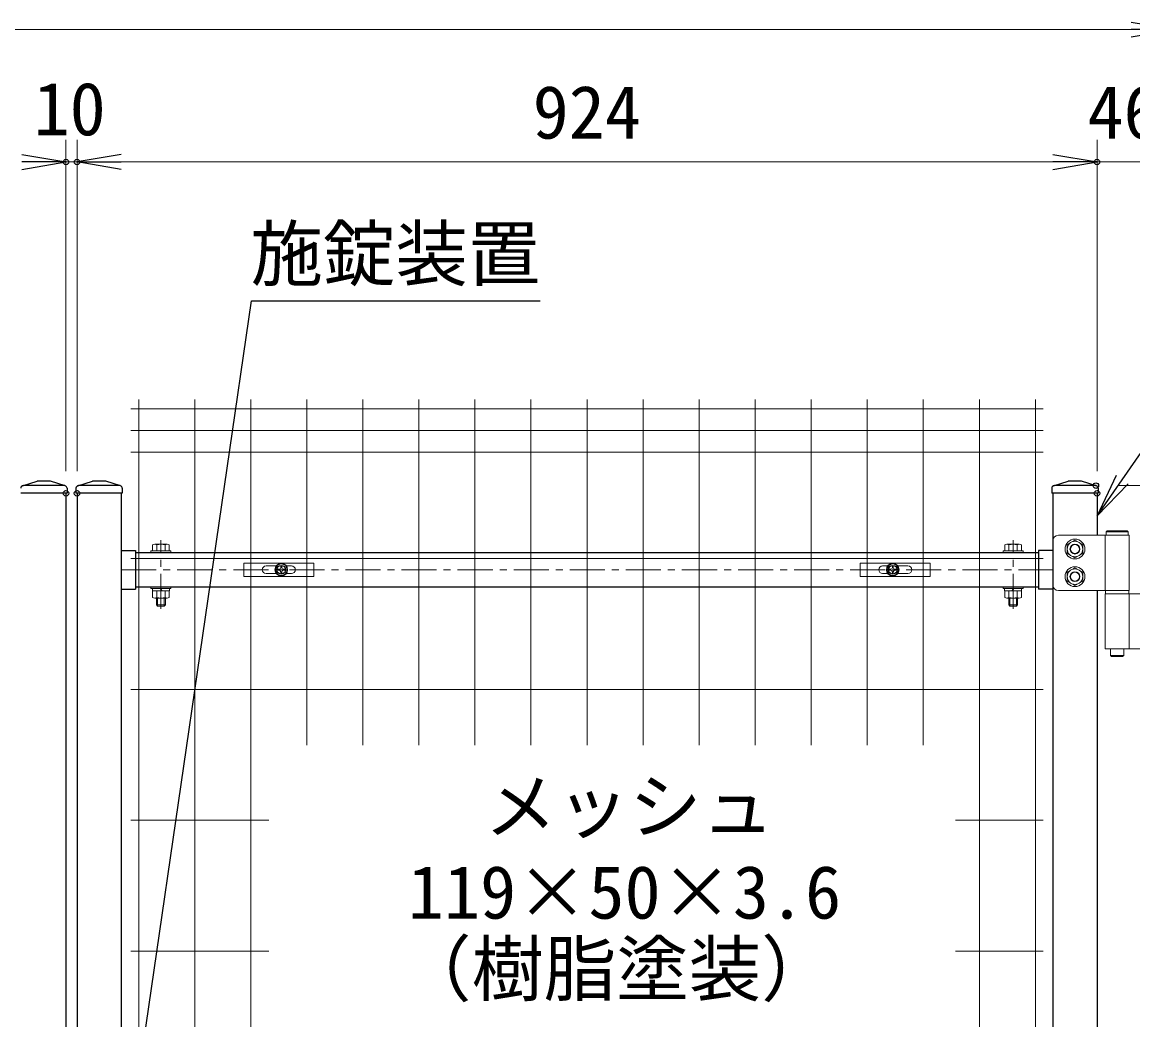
# Model space of a CAD drawing. Units: millimetres, scale not verified. Extents: x -4200 to 4200, y -2970 to 2970.
# Drawn here: x 1286 to 2292, y 831 to 1735 of the extents above; entities that cross this region are included whole.
import ezdxf
from ezdxf.enums import TextEntityAlignment as Align

# ---------------------------------------------------------------- set-up
doc = ezdxf.new("R2010")
doc.units = ezdxf.units.MM
doc.header["$LTSCALE"] = 10
doc.header["$PDMODE"] = 32
doc.header["$PDSIZE"] = 5
doc.linetypes.add('USER1', pattern=[50.8, 31.75, -6.35, 6.35, -6.35])
for name, color, linetype, lineweight in [('0-1_D-STR3', 3, 'Continuous', 13), ('0-2_D-BMK', 2, 'USER1', 13), ('0-3_D-STR1', 1, 'Continuous', 25), ('0-6_D-STR-TXT', 7, 'Continuous', 25), ('0-7_D-STR-DIM', 7, 'Continuous', 13), ('0-8_0', 7, 'Continuous', 25), ('0-9_Defpoints', 6, 'Continuous', 25), ('0-B_D-STR2', 7, 'Continuous', 13)]:
    doc.layers.add(name, color=color, linetype=linetype, lineweight=lineweight)
doc.styles.add('ＭＳ ゴシック', font='')
doc.styles.get('ＭＳ ゴシック').set_extended_font_data('MS Gothic')

# ---------------------------------------------------------------- blocks, each defined once
blk = doc.blocks.new('_Open')
at = {"layer": '0-8_0'}
blk.add_line((-10, 1.667), (0, 0), dxfattribs=at)
blk.add_lwpolyline([(-10, -1.667), (0, 0), (-10, 0)], dxfattribs=at)
blk = doc.blocks.new('U7')
at = {"layer": '0-1_D-STR3'}
for p, q in [((18280, 18720), (18280, 18320)), ((18970, 18770), (18330, 18770)), ((18754, 18770), (18754, 18270)), ((18962, 18800), (18762, 18800)), ((18962, 18770), (18762, 18770)), ((18952, 18810), (18772, 18810)), ((18970, 18770), (18970, 18270)), ((10110, 18628.5), (10110, 18612.5)), ((10110, 18628.5), (10290, 18628.5)), ((10110, 18612.5), (10290, 18612.5)), ((10125, 18628.5), (10125, 18683)), ((10275, 18628.5), (10125, 18628.5)), ((10256.3, 18688.5), (10143.8, 18688.5)), ((10162.5, 18628.5), (10162.5, 18683)), ((10237.5, 18628.5), (10237.5, 18683)), ((10275, 18628.5), (10275, 18683)), ((10290, 18628.5), (10290, 18612.5)), ((17830, 18628.5), (17830, 18612.5)), ((18010, 18628.5), (17830, 18628.5)), ((18010, 18612.5), (17830, 18612.5)), ((17845, 18628.5), (17845, 18683)), ((17845, 18628.5), (17995, 18628.5)), ((17863.7, 18688.5), (17976.2, 18688.5)), ((17882.5, 18628.5), (17882.5, 18683)), ((17957.5, 18628.5), (17957.5, 18683)), ((17995, 18628.5), (17995, 18683)), ((18010, 18628.5), (18010, 18612.5)), ((10110, 18302.5), (10110, 18286.5)), ((10110, 18302.5), (10290, 18302.5)), ((10110, 18286.5), (10290, 18286.5)), ((10125, 18266.5), (10125, 18207)), ((10162.5, 18266.5), (10162.5, 18207)), ((10203.8, 18266.5), (10192.2, 18286.5)), ((10210.7, 18266.5), (10199.1, 18286.5)), ((10237.5, 18266.5), (10237.5, 18207)), ((10275, 18266.5), (10275, 18207)), ((10290, 18302.5), (10290, 18286.5)), ((17830, 18302.5), (17830, 18286.5)), ((18010, 18302.5), (17830, 18302.5)), ((18010, 18286.5), (17830, 18286.5)), ((17845, 18266.5), (17845, 18207)), ((17882.5, 18266.5), (17882.5, 18207)), ((17909.3, 18266.5), (17920.8, 18286.5)), ((17916.2, 18266.5), (17927.8, 18286.5)), ((17957.5, 18266.5), (17957.5, 18207)), ((17995, 18266.5), (17995, 18207)), ((18010, 18302.5), (18010, 18286.5)), ((18330, 18270), (18970, 18270)), ((18754, 18240), (19674, 18240)), ((18754, 18240), (18754, 17740)), ((18757, 18270), (18967, 18270)), ((18967, 18270), (18967, 18240)), ((18970, 18240), (18970, 17740)), ((10143.8, 18201.5), (10256.3, 18201.5)), ((10160, 18138.5), (10160, 18201.5)), ((10160, 18138.5), (10170, 18128.5)), ((10160, 18138.5), (10240, 18138.5)), ((10170, 18128.5), (10170, 18201.5)), ((10230, 18128.5), (10170, 18128.5)), ((10230, 18128.5), (10230, 18201.5)), ((10230, 18128.5), (10240, 18138.5)), ((10240, 18138.5), (10240, 18201.5)), ((17976.2, 18201.5), (17863.7, 18201.5)), ((17880, 18138.5), (17880, 18201.5)), ((17890, 18128.5), (17880, 18138.5)), ((17960, 18138.5), (17880, 18138.5)), ((17890, 18128.5), (17890, 18201.5)), ((17890, 18128.5), (17950, 18128.5)), ((17950, 18128.5), (17950, 18201.5)), ((17960, 18138.5), (17950, 18128.5)), ((17960, 18138.5), (17960, 18201.5)), ((19674, 17740), (18754, 17740)), ((18802, 17740), (18802, 17680)), ((18922, 17740), (18922, 17680)), ((18812, 17670), (18802, 17680)), ((18922, 17680), (18802, 17680)), ((18912, 17670), (18812, 17670)), ((18912, 17670), (18922, 17680))]:
    blk.add_line(p, q, dxfattribs=at)
for points in [[(18480, 18726), (18409.9, 18685.5), (18409.9, 18604.5), (18480, 18564), (18550.2, 18604.5), (18550.2, 18685.5)], [(18480, 18476), (18409.9, 18435.5), (18409.9, 18354.5), (18480, 18314), (18550.2, 18354.5), (18550.2, 18435.5)]]:
    blk.add_lwpolyline(points, close=True, dxfattribs=at)
for points in [[(18772, 18810), (18762, 18800), (18762, 18770)], [(18952, 18810), (18962, 18800), (18962, 18770)], [(10277, 18266.5), (10123, 18266.5), (10123, 18286.5)], [(10277, 18266.5), (10277, 18286.5), (10123, 18286.5)], [(17843, 18266.5), (17997, 18266.5), (17997, 18286.5)], [(17843, 18266.5), (17843, 18286.5), (17997, 18286.5)], [(18757, 18270), (18757, 18240), (18967, 18240)]]:
    blk.add_lwpolyline(points, dxfattribs=at)
for centre, radius in [((18480, 18645), 90), ((18480, 18645), 70.3), ((18480, 18645), 45), ((18480, 18645), 40), ((18480, 18395), 90), ((18480, 18395), 70.3), ((18480, 18395), 45), ((18480, 18395), 40)]:
    blk.add_circle(centre, radius, dxfattribs=at)
for centre, radius, start, end in [((18330, 18720), 50, 90, 180), ((10143.8, 18654), 34.5, 57.13278, 122.86722), ((10200, 18558.6), 129.9, 73.22135, 106.77865), ((10256.3, 18654), 34.5, 57.13278, 122.86722), ((17863.7, 18654), 34.5, 57.13278, 122.86722), ((17920, 18558.6), 129.9, 73.22135, 106.77865), ((17976.2, 18654), 34.5, 57.13278, 122.86722), ((18330, 18320), 50, 180, 270), ((10143.8, 18236), 34.5, 237.13278, 302.86722), ((10200, 18331.4), 129.9, 253.22135, 286.77865), ((10256.3, 18236), 34.5, 237.13278, 302.86722), ((17863.7, 18236), 34.5, 237.13278, 302.86722), ((17920, 18331.4), 129.9, 253.22135, 286.77865), ((17976.2, 18236), 34.5, 237.13278, 302.86722)]:
    blk.add_arc(centre, radius, start, end, dxfattribs=at)
at = {"layer": '0-2_D-BMK'}
for p, q in [((10200, 18104), (10200, 18724.9)), ((17920, 18104), (17920, 18724.9)), ((9840, 18457.5), (18280, 18457.5))]:
    blk.add_line(p, q, dxfattribs=at)
at = {"layer": '0-3_D-STR1'}
for p, q in [((8946.9, 19219), (9080, 19260)), ((9329.6, 19220), (8954, 19220)), ((9200, 19260), (9080, 19260)), ((9333.1, 19219), (9200, 19260)), ((9446.9, 19219), (9580, 19260)), ((9829.6, 19220), (9454, 19220)), ((9700, 19260), (9580, 19260)), ((9833.1, 19219), (9700, 19260)), ((18286.9, 19219), (18420, 19260)), ((18669.6, 19220), (18294, 19220)), ((18540, 19260), (18420, 19260)), ((18673.1, 19219), (18540, 19260)), ((9350, 19150), (8930, 19150)), ((9340, 19150), (9340, 11050)), ((9350, 19196), (9350, 19150)), ((9430, 19196), (9430, 19150)), ((9850, 19150), (9430, 19150)), ((9440, 19150), (9440, 11050)), ((9840, 19150), (9840, 300)), ((9850, 19196), (9850, 19150)), ((18270, 19196), (18270, 19150)), ((18690, 19150), (18270, 19150)), ((18280, 19150), (18280, 300)), ((18680, 19150), (18680, 18770.2)), ((18690, 19196), (18690, 19150)), ((9840, 18632.5), (9970, 18632.5)), ((9970, 18632.5), (9970, 18282.5)), ((9970, 18612.5), (18150, 18612.5)), ((18150, 18632.5), (18150, 18282.5)), ((18280, 18632.5), (18150, 18632.5)), ((9840, 18282.5), (9970, 18282.5)), ((9970, 18302.5), (18150, 18302.5)), ((18280, 18282.5), (18150, 18282.5)), ((18680, 18270.2), (18680, 2655))]:
    blk.add_line(p, q, dxfattribs=at)
for centre, start, end in [((8954, 19196), 90, 180), ((9326, 19196), 0, 72.84994), ((9454, 19196), 90, 180), ((9826, 19196), 0, 72.84994), ((18294, 19196), 90, 180), ((18666, 19196), 0, 72.84994)]:
    blk.add_arc(centre, 24, start, end, dxfattribs=at)
at = {"layer": '0-9_Defpoints'}
for centre in [(11290, 18457.5), (16830, 18457.5)]:
    blk.add_circle(centre, 40, dxfattribs=at)
blk = doc.blocks.new('A$C1aa64d16')
at = {"layer": '0-1_D-STR3'}
for p, q in [((-339.9, 60), (295.1, 60)), ((-339.9, -60), (-339.9, 60)), ((-137.4, 35), (-45.6, 35)), ((-18.5, 4.2), (-31.5, 3.9)), ((-31.5, 3.9), (-31.5, -4)), ((-4, 31.5), (-4.2, 18.5)), ((-4, 31.5), (4, 31.5)), ((4, 31.5), (4.2, 18.5)), ((18.5, 4.2), (31.5, 3.9)), ((31.5, 3.9), (31.5, -4)), ((45.6, 35), (92.6, 35)), ((-137.4, -35), (-45.6, -35)), ((-18.5, -4.2), (-31.5, -4)), ((-4, -31.5), (-4.2, -18.5)), ((18.5, -4.2), (31.5, -4)), ((45.6, -35), (92.6, -35))]:
    blk.add_line(p, q, dxfattribs=at)
for points in [[(-339.9, -60), (295.1, -60), (295.1, 60)], [(-4, -31.5), (4, -31.5), (4.2, -18.5)]]:
    blk.add_lwpolyline(points, dxfattribs=at)
for radius in [57.5, 52.5]:
    blk.add_circle((0, 0), radius, dxfattribs=at)
for centre, radius, start, end in [((-137.4, 0), 35, 90, 270), ((-19.1, 19), 14.9, 270, 0), ((19.1, 19), 14.9, 180, 270), ((92.6, 0), 35, 270, 90), ((-19.1, -19), 14.9, 0, 90), ((19.1, -19), 14.9, 90, 180)]:
    blk.add_arc(centre, radius, start, end, dxfattribs=at)
blk = doc.blocks.new('A$Cf29bf4b8')
at = {"layer": '0-1_D-STR3'}
for p, q in [((-295.2, 60), (339.8, 60)), ((-295.2, -60), (-295.2, 60)), ((-92.7, 35), (-45.6, 35)), ((-18.5, 4.2), (-31.5, 3.9)), ((-31.5, 3.9), (-31.5, -4)), ((-4, 31.5), (-4.2, 18.5)), ((-4, 31.5), (4, 31.5)), ((4, 31.5), (4.2, 18.5)), ((18.5, 4.2), (31.5, 3.9)), ((31.5, 3.9), (31.5, -4)), ((45.6, 35), (137.3, 35)), ((-92.7, -35), (-45.6, -35)), ((-18.5, -4.2), (-31.5, -4)), ((-4, -31.5), (-4.2, -18.5)), ((18.5, -4.2), (31.5, -4)), ((45.6, -35), (137.3, -35))]:
    blk.add_line(p, q, dxfattribs=at)
for points in [[(-295.2, -60), (339.8, -60), (339.8, 60)], [(-4, -31.5), (4, -31.5), (4.2, -18.5)]]:
    blk.add_lwpolyline(points, dxfattribs=at)
for radius in [57.5, 52.5]:
    blk.add_circle((0, 0), radius, dxfattribs=at)
for centre, radius, start, end in [((-92.7, 0), 35, 90, 270), ((-19.1, 19), 14.9, 270, 0), ((19.1, 19), 14.9, 180, 270), ((137.3, 0), 35, 270, 90), ((-19.1, -19), 14.9, 0, 90), ((19.1, -19), 14.9, 90, 180)]:
    blk.add_arc(centre, radius, start, end, dxfattribs=at)
blk = doc.blocks.new('MLeader6')
at = {"layer": '0-6_D-STR-TXT'}
blk.add_line((2288.09, 1316.52), (2259.78, 1287.49), dxfattribs=at)
for points in [[(2282.62, 1320.33), (2524.82, 1668.66), (3077.77, 1668.66), (3092.09, 1668.66)], [(2277.15, 1324.14), (2259.78, 1287.49), (2282.62, 1320.33)]]:
    blk.add_lwpolyline(points, dxfattribs=at)
blk = doc.blocks.new('MLeader9')
at = {"layer": '0-6_D-STR-TXT'}
blk.add_line((1368.14, 571.61), (1355.78, 532.99), dxfattribs=at)
for points in [[(1361.54, 572.57), (1493.78, 1482.33), (1741.07, 1482.33), (1755.39, 1482.33)], [(1354.94, 573.53), (1355.78, 532.99), (1361.54, 572.57)]]:
    blk.add_lwpolyline(points, dxfattribs=at)

msp = doc.modelspace()

# ---------------------------------------------------------------- linework, layer by layer
at = {"layer": '0-7_D-STR-DIM'}
for p, q in [((2290.78, 1728.23), (370.78, 1728.23)), ((1325.78, 1327.99), (1325.78, 1628.23)), ((1325.78, 1327.99), (1325.78, 1628.23)), ((1335.78, 1327.99), (1335.78, 1628.23)), ((1335.78, 1327.99), (1335.78, 1628.23)), ((2259.78, 1327.99), (2259.78, 1628.23)), ((2259.78, 1327.99), (2259.78, 1628.23)), ((1325.78, 1608.23), (1335.78, 1608.23)), ((1375.78, 1608.23), (1415.78, 1608.23)), ((1375.78, 1608.23), (2219.78, 1608.23)), ((2219.78, 1608.23), (2179.78, 1608.23)), ((2259.78, 1608.23), (2305.78, 1608.23)), ((2278.75, 1314.99), (3017.1, 1314.99))]:
    msp.add_line(p, q, dxfattribs=at)
at = {"layer": '0-9_Defpoints'}
for p in [(1325.78, 1608.23), (1335.78, 1608.23), (2259.78, 1608.23), (1325.78, 1307.99), (1335.78, 1307.99), (2258.75, 1314.99), (2259.78, 1307.99)]:
    msp.add_point(p, dxfattribs=at)
at = {"layer": '0-B_D-STR2'}
for p, q in [((1391.62, 1392.99), (1391.62, -577.01)), ((1442.39, 1392.99), (1442.39, -577.01)), ((1493.16, 1392.99), (1493.16, -577.01)), ((1543.93, 1392.99), (1543.93, 1079.88)), ((1594.7, 1392.99), (1594.7, 1079.88)), ((1645.47, 1392.99), (1645.47, 1079.88)), ((1696.24, 1392.99), (1696.24, 1079.88)), ((1747.01, 1392.99), (1747.01, 1079.88)), ((1797.78, 1392.99), (1797.78, 1079.88)), ((1848.55, 1392.99), (1848.55, 1079.88)), ((1899.32, 1392.99), (1899.32, 1079.88)), ((1950.09, 1392.99), (1950.09, 1079.88)), ((2000.86, 1392.99), (2000.86, 1079.88)), ((2051.63, 1392.99), (2051.63, 1079.88)), ((2102.4, 1392.99), (2102.4, 1079.88)), ((2153.17, 1392.99), (2153.17, -577.01)), ((2203.94, 1392.99), (2203.94, -577.01)), ((1384.62, 1384.56), (2210.94, 1384.56)), ((1384.62, 1364.99), (2210.94, 1364.99)), ((1384.62, 1345.42), (2210.94, 1345.42)), ((1384.62, 1248.99), (2210.94, 1248.99)), ((1384.62, 1130.35), (2210.94, 1130.35)), ((1384.62, 1011.7), (1509.44, 1011.7)), ((2131.63, 1011.7), (2210.94, 1011.7)), ((1384.62, 893.06), (1509.44, 893.06)), ((2131.63, 893.06), (2210.94, 893.06))]:
    msp.add_line(p, q, dxfattribs=at)

# ---------------------------------------------------------------- block references
at = {"layer": '0-6_D-STR-TXT'}
for name in ['MLeader6', 'MLeader9']:
    msp.add_blockref(name, (0, 0), dxfattribs=at)
at = {"layer": '0-7_D-STR-DIM'}
for name, p, xscale, yscale in [('_Open', (2330.78, 1728.23), 4, 4), ('_Open', (1325.78, 1608.23), 4, 4), ('_Open', (1325.78, 1608.23), 4, 4), ('_Open', (2259.78, 1608.23), 4, 4), ('_Open', (2259.78, 1608.23), 4, 4), ('U7', (391.78, -607.01), 0.1, 0.1), ('A$C1aa64d16', (1520.78, 1238.74), 0.1, 0.1), ('A$Cf29bf4b8', (2074.78, 1238.74), 0.1, 0.1)]:
    msp.add_blockref(name, p, dxfattribs=dict(at, xscale=xscale, yscale=yscale))
at = {"layer": '0-7_D-STR-DIM', "xscale": 4, "yscale": 4, "rotation": 180}
msp.add_blockref('_Open', (1335.78, 1608.23), dxfattribs=at)
msp.add_blockref('_Open', (1335.78, 1608.23), dxfattribs=at)

# ---------------------------------------------------------------- texts
at = {"layer": '0-6_D-STR-TXT', "style": 'ＭＳ ゴシック'}
for s, p in [('施錠装置', (1492.97, 1486.72)), ('メッシュ', (1704.75, 985.97)), ('119×50×3.6', (1635.45, 908.15)), ('（樹脂塗装）', (1627.51, 838.66))]:
    msp.add_text(s, height=48.09, dxfattribs=at).set_placement(p, align=Align.BOTTOM_LEFT)
at = {"layer": '0-7_D-STR-DIM', "style": 'ＭＳ ゴシック'}
for s, p in [('10', (1296.38, 1617.98)), ('924', (1748.53, 1614.98)), ('46', (2251.06, 1614.98))]:
    msp.add_text(s, height=48.09, dxfattribs=at).set_placement(p, align=Align.BOTTOM_LEFT)

doc.saveas('drawing.dxf')
